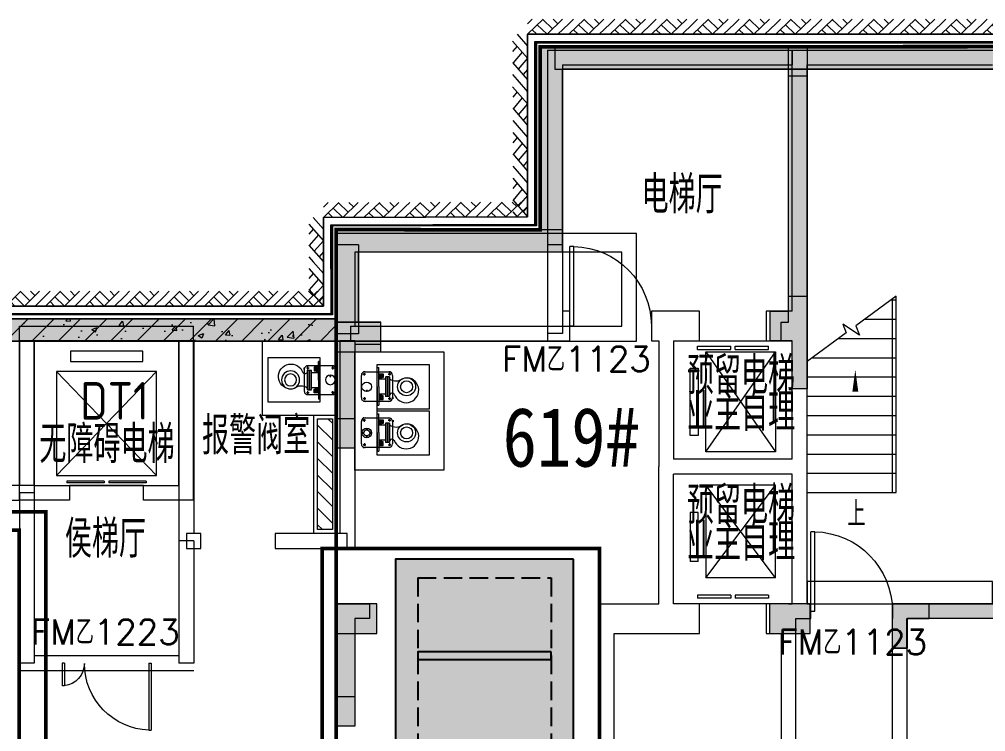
# Model space of a CAD drawing. Extents: x -264757 to 1033689, y 4049843 to 4347093.
# Drawn here: x -52861 to -39831, y 4310086 to 4319699 of the extents above; entities that cross this region are included whole.
import ezdxf

# ---------------------------------------------------------------- set-up
doc = ezdxf.new("R2010")
doc.units = 0
doc.header["$LTSCALE"] = 1000
doc.header["$MEASUREMENT"] = 0
doc.linetypes.add('AX-01DK-PB01$1$A-001-车位参照B1$0$A-001-车位参照B1$0$A-001-车位参照B1$0$A-H4-001-基本图形$0$A-001-车位B1$0$DASH', pattern=[0.35, 0.25, -0.1])
doc.linetypes.add('DASH', pattern=[0.35, 0.25, -0.1])
doc.layers.add('AX-01DK-PB01$0$AX-001DK-01-PB01-02$0$A-3-WinF(Text)', color=8, linetype='Continuous', plot=False)
doc.layers.add('子母车位', color=7, linetype='Continuous')
doc.layers.add('无关图层', color=8, linetype='Continuous', lineweight=0)
doc.layers.add('车位归属楼栋范围线', color=7, linetype='Continuous', true_color=0x19e6c7)
doc.styles.add('AX-01DK-PB01$0$AX-001DK-01-PB01-02$0$_TCH_WINDOW', font='SIMPLEX', dxfattribs={"bigfont": 'GBCBIG'})
doc.styles.add('AX-01DK-PB01$0$AX-001DK-01-PP01$0$AX-001DK-01-PP01$0$_TCH_DIM', font='SIMPLEX', dxfattribs={"bigfont": 'GBCBIG'})
doc.styles.add('AX-01DK-PB01$0$Standard', font='gbenor.shx', dxfattribs={"bigfont": 'gbcbig.shx'})
doc.styles.add('AX-01DK-PB01$1$AX-001DK-01-PB01-02$0$Standard', font='gbenor.shx', dxfattribs={"bigfont": 'gbcbig.shx'})
doc.styles.add('AX-01DK-PB01$1$AX-001DK-01-PB01-02$0$黑体', font='simhei.ttf')

# ---------------------------------------------------------------- blocks, each defined once
blk = doc.blocks.new('AX-01DK-PB01$0$$DorLib2D$00000225')
at = {"layer": '无关图层'}
for p, q in [((0.475, -0.001), (0.475, 0.752)), ((0.475, 0.752), (0.5, 0.752)), ((0.5, -0.001), (0.5, 0.752)), ((-0.5, 0), (-0.5, 0.252)), ((-0.475, 0.252), (-0.5, 0.252)), ((-0.475, 0), (-0.475, 0.252)), ((-0.475, 0), (-0.5, 0)), ((0.475, -0.001), (0.5, -0.001))]:
    blk.add_line(p, q, dxfattribs=at)
for centre, radius, start, end in [((0.505, -0.002), 0.755, 92.2493, 179.7238), ((-0.501, 0.003), 0.251, 359.7899, 84.0974)]:
    blk.add_arc(centre, radius, start, end, dxfattribs=at)
blk = doc.blocks.new('AX-01DK-PB01-DT$0$$DORLIB2D$00000127')
at = {"layer": '无关图层'}
for points in [[(-0.533, 0.795), (-0.533, 0.69)], [(-0.033, 0.795), (-0.533, 0.795)], [(-0.033, 0.795), (-0.033, 0.69)], [(0.533, 0.795), (0.033, 0.795)], [(0.033, 0.795), (0.033, 0.69)], [(0.533, 0.795), (0.533, 0.69)], [(-0.033, 0.69), (-0.533, 0.69)], [(0.533, 0.69), (0.033, 0.69)], [(0.5, 0.5), (-0.5, 0.5)]]:
    blk.add_lwpolyline(points, dxfattribs=at)
blk = doc.blocks.new('AX-01DK-PB01-DT$0$sdfsdfgdgdgh')
at = {"layer": '无关图层'}
for p, q in [((413949, 4407651), (413274, 4407651)), ((413274, 4407651), (413274, 4405301)), ((413949, 4407451), (413949, 4407651)), ((415624, 4407651), (414949, 4407651)), ((414949, 4407651), (414949, 4407451)), ((415624, 4407651), (415624, 4405301)), ((413474, 4407451), (413949, 4407451)), ((413474, 4407451), (413474, 4405501)), ((414949, 4407451), (415424, 4407451)), ((415424, 4407451), (415424, 4405501)), ((413774, 4405914), (413774, 4407314)), ((413774, 4407314), (415124, 4407314)), ((413774, 4405914), (415124, 4407314)), ((413774, 4407314), (415124, 4405914)), ((415124, 4407314), (415124, 4405914)), ((415124, 4405914), (413774, 4405914)), ((413962, 4405639), (413962, 4405776)), ((413962, 4405776), (414937, 4405776)), ((414937, 4405776), (414937, 4405639)), ((414937, 4405639), (413962, 4405639)), ((413474, 4405501), (415424, 4405501)), ((413274, 4405301), (415624, 4405301))]:
    blk.add_line(p, q, dxfattribs=at)
blk.add_lwpolyline([(413474, 4405501), (413474, 4407451), (415424, 4407451), (415424, 4405501)], close=True, dxfattribs=at)
at = {"layer": '无关图层', "xscale": 1000, "yscale": -200, "zscale": 200}
blk.add_blockref('AX-01DK-PB01-DT$0$$DORLIB2D$00000127', (414449, 4407551), dxfattribs=at)
blk = doc.blocks.new('AX-01DK-PB01$1$$LinePat$素土夯实')
at = {"layer": '无关图层'}
for p, q in [((0, -210), (210, 0)), ((120, -300), (420, 0)), ((420, 0), (608, -188)), ((495, -300), (795, 0)), ((615, 0), (705, -90)), ((315, -105), (502, -293)), ((210, -210), (300, -300)), ((705, -300), (795, -210))]:
    blk.add_line(p, q, dxfattribs=at)
blk = doc.blocks.new('PX-03CK-JSK$0$PX-B1-PB02-JSK$0$PX-CK-JSK$0$hjgh')
at = {"layer": '无关图层'}
for p, q in [((96327655, 40159170), (96327655, 40160392)), ((96327655, 40160392), (96328355, 40160392)), ((96328355, 40160392), (96328355, 40159792)), ((96327442, 40159946), (96327442, 40160246)), ((96327464, 40160264), (96327496, 40160264)), ((96327482, 40160283), (96327482, 40160243)), ((96327492, 40160296), (96327812, 40160296)), ((96327496, 40160264), (96327500, 40160264)), ((96327656, 40160098), (96327656, 40160352)), ((96327656, 40160352), (96327677, 40160352)), ((96327677, 40160098), (96327677, 40160352)), ((96327677, 40160267), (96327734, 40160267)), ((96327683, 40160256), (96327683, 40160214)), ((96327723, 40160256), (96327683, 40160256)), ((96327687, 40160232), (96327687, 40160246)), ((96327692, 40160251), (96327714, 40160251)), ((96327719, 40160246), (96327719, 40160232)), ((96327723, 40160217), (96327723, 40160256)), ((96327734, 40160267), (96327734, 40160217)), ((96327803, 40160265), (96327835, 40160265)), ((96327821, 40160284), (96327821, 40160244)), ((96327821, 40160253), (96327821, 40160277)), ((96327835, 40160265), (96327839, 40160265)), ((96327862, 40160246), (96327862, 40159946)), ((96327683, 40160214), (96327677, 40160214)), ((96327679, 40160200), (96327768, 40160200)), ((96327683, 40160232), (96327723, 40160232)), ((96327697, 40160232), (96327697, 40160200)), ((96327697, 40160203), (96327697, 40160231)), ((96327709, 40160232), (96327709, 40160200)), ((96327734, 40160217), (96327723, 40160217)), ((96327821, 40160225), (96327769, 40160225)), ((96327769, 40160224), (96327769, 40159963)), ((96327791, 40160225), (96327791, 40159963)), ((96327799, 40160225), (96327799, 40159963)), ((96327821, 40160225), (96327821, 40159963)), ((96327515, 40160051), (96327515, 40160027)), ((96327656, 40160098), (96327656, 40159844)), ((96327677, 40160098), (96327677, 40159844)), ((96327768, 40159994), (96327679, 40159994)), ((96327695, 40159993), (96327695, 40159955)), ((96327708, 40159992), (96327708, 40159954)), ((96327465, 40159933), (96327497, 40159933)), ((96327483, 40159952), (96327483, 40159912)), ((96327812, 40159896), (96327492, 40159896)), ((96327497, 40159933), (96327501, 40159933)), ((96327682, 40159921), (96327675, 40159921)), ((96327683, 40159974), (96327677, 40159974)), ((96327677, 40159921), (96327734, 40159921)), ((96327683, 40159933), (96327683, 40159974)), ((96327723, 40159933), (96327683, 40159933)), ((96327685, 40159954), (96327723, 40159954)), ((96327688, 40159941), (96327688, 40159954)), ((96327713, 40159936), (96327693, 40159936)), ((96327718, 40159954), (96327718, 40159941)), ((96327723, 40159971), (96327723, 40159933)), ((96327734, 40159971), (96327723, 40159971)), ((96327734, 40159921), (96327734, 40159971)), ((96327821, 40159963), (96327769, 40159963)), ((96327802, 40159933), (96327834, 40159933)), ((96327821, 40159952), (96327821, 40159912)), ((96327834, 40159933), (96327838, 40159933)), ((96327871, 40159929), (96327871, 40159953)), ((96328355, 40159792), (96327655, 40159792)), ((96327655, 40159770), (96328355, 40159770)), ((96327656, 40159844), (96327677, 40159844)), ((96327656, 40159476), (96327656, 40159729)), ((96327656, 40159729), (96327677, 40159729)), ((96327677, 40159476), (96327677, 40159729)), ((96328355, 40159770), (96328355, 40159170)), ((96327442, 40159324), (96327442, 40159624)), ((96327464, 40159642), (96327496, 40159642)), ((96327482, 40159661), (96327482, 40159621)), ((96327492, 40159674), (96327812, 40159674)), ((96327496, 40159642), (96327500, 40159642)), ((96327677, 40159645), (96327734, 40159645)), ((96327683, 40159592), (96327677, 40159592)), ((96327683, 40159633), (96327683, 40159592)), ((96327723, 40159633), (96327683, 40159633)), ((96327683, 40159610), (96327723, 40159610)), ((96327687, 40159610), (96327687, 40159624)), ((96327692, 40159629), (96327714, 40159629)), ((96327697, 40159610), (96327697, 40159577)), ((96327697, 40159580), (96327697, 40159608)), ((96327709, 40159610), (96327709, 40159577)), ((96327719, 40159624), (96327719, 40159610)), ((96327723, 40159595), (96327723, 40159633)), ((96327734, 40159595), (96327723, 40159595)), ((96327734, 40159645), (96327734, 40159595)), ((96327769, 40159602), (96327769, 40159341)), ((96327821, 40159602), (96327769, 40159602)), ((96327791, 40159602), (96327791, 40159341)), ((96327799, 40159602), (96327799, 40159341)), ((96327803, 40159643), (96327835, 40159643)), ((96327821, 40159662), (96327821, 40159622)), ((96327821, 40159631), (96327821, 40159654)), ((96327821, 40159602), (96327821, 40159341)), ((96327835, 40159643), (96327839, 40159643)), ((96327862, 40159624), (96327862, 40159324)), ((96327870, 40159643), (96327870, 40159619)), ((96327474, 40159470), (96327450, 40159470)), ((96327462, 40159458), (96327462, 40159481)), ((96327503, 40159523), (96327527, 40159523)), ((96327515, 40159511), (96327515, 40159534)), ((96327556, 40159470), (96327580, 40159470)), ((96327568, 40159481), (96327568, 40159458)), ((96327656, 40159476), (96327656, 40159222)), ((96327677, 40159476), (96327677, 40159222)), ((96327679, 40159577), (96327768, 40159577)), ((96327483, 40159330), (96327483, 40159290)), ((96327527, 40159417), (96327503, 40159417)), ((96327515, 40159428), (96327515, 40159405)), ((96327683, 40159352), (96327677, 40159352)), ((96327768, 40159371), (96327679, 40159371)), ((96327683, 40159311), (96327683, 40159352)), ((96327685, 40159332), (96327723, 40159332)), ((96327688, 40159318), (96327688, 40159332)), ((96327695, 40159371), (96327695, 40159333)), ((96327708, 40159370), (96327708, 40159332)), ((96327718, 40159332), (96327718, 40159318)), ((96327723, 40159349), (96327723, 40159311)), ((96327734, 40159349), (96327723, 40159349)), ((96327734, 40159299), (96327734, 40159349)), ((96327821, 40159341), (96327769, 40159341)), ((96327821, 40159330), (96327821, 40159290)), ((96327465, 40159311), (96327497, 40159311)), ((96327812, 40159274), (96327492, 40159274)), ((96327497, 40159311), (96327501, 40159311)), ((96327656, 40159222), (96327677, 40159222)), ((96327682, 40159299), (96327675, 40159299)), ((96327677, 40159299), (96327734, 40159299)), ((96327723, 40159311), (96327683, 40159311)), ((96327713, 40159313), (96327693, 40159313)), ((96327802, 40159311), (96327834, 40159311)), ((96327834, 40159311), (96327838, 40159311)), ((96328355, 40159170), (96327655, 40159170))]:
    blk.add_line(p, q, dxfattribs=at)
for centre, radius in [((96327482, 40160265), 8.75), ((96327821, 40160265), 8.75), ((96327515, 40160092), 65), ((96328052, 40160093), 122), ((96328052, 40160093), 80.5), ((96327515, 40160039), 7.88), ((96327483, 40159933), 8.75), ((96327821, 40159933), 8.75), ((96327482, 40159643), 8.75), ((96327821, 40159643), 8.75), ((96328052, 40159471), 122), ((96327515, 40159470), 65), ((96327462, 40159470), 7.88), ((96327515, 40159470), 40), ((96327515, 40159523), 7.88), ((96327568, 40159470), 7.88), ((96328052, 40159471), 80.5), ((96327515, 40159417), 7.88), ((96327483, 40159311), 8.75), ((96327821, 40159311), 8.75)]:
    blk.add_circle(centre, radius, dxfattribs=at)
for centre, radius, start, end in [((96327492, 40160246), 50, 89.9998, 179.9998), ((96327692, 40160246), 5.18, 89.9998, 179.9998), ((96327714, 40160246), 5.18, 359.9998, 89.9998), ((96327812, 40160246), 50, 359.9998, 89.9998), ((96327908, 40160313), 142, 233.3732, 310.3456), ((96328046, 40160047), 169, 198.4725, 84.7162), ((96327855, 40159973), 34.6, 32.3813, 152.0235), ((96327492, 40159946), 50, 179.9998, 269.9998), ((96327693, 40159941), 5.18, 179.9998, 269.9998), ((96327713, 40159941), 5.18, 269.9998, 359.9998), ((96327812, 40159946), 50, 269.9998, 359.9998), ((96327492, 40159624), 50, 89.9998, 179.9998), ((96327692, 40159624), 5.18, 89.9998, 179.9998), ((96327714, 40159624), 5.18, 359.9998, 89.9998), ((96327812, 40159624), 50, 359.9998, 89.9998), ((96328046, 40159424), 169, 198.4725, 84.7162), ((96327908, 40159691), 142, 233.3732, 310.3456), ((96327855, 40159351), 34.6, 32.3813, 152.0235), ((96327492, 40159324), 50, 179.9998, 269.9998), ((96327693, 40159318), 5.18, 179.9998, 269.9998), ((96327713, 40159318), 5.18, 269.9998, 359.9998), ((96327812, 40159324), 50, 269.9998, 359.9998)]:
    blk.add_arc(centre, radius, start, end, dxfattribs=at)
for p in [(96327469, 40159673), (96327469, 40159275)]:
    blk.add_point(p, dxfattribs=at)
blk = doc.blocks.new('PX-03CK-JSK$0$PX-CKB-P01-JSK$0$$0$水泵')
at = {"layer": '无关图层'}
for p, q in [((-24798, 231565, 0), (-25098, 231565, 0)), ((-25148, 231515, 0), (-25148, 231195, 0)), ((-25135, 231525, 0), (-25095, 231525, 0)), ((-25116, 231543, 0), (-25116, 231511, 0)), ((-25116, 231511, 0), (-25116, 231507, 0)), ((-24903, 231492, 0), (-24880, 231492, 0)), ((-24804, 231524, 0), (-24764, 231524, 0)), ((-24785, 231542, 0), (-24785, 231510, 0)), ((-24785, 231510, 0), (-24785, 231506, 0)), ((-24748, 231195, 0), (-24748, 231515, 0)), ((-24644, 231352, 0), (-25244, 231352, 0)), ((-25244, 231352, 0), (-25244, 230652, 0)), ((-24950, 231351, 0), (-25204, 231351, 0)), ((-25204, 231351, 0), (-25204, 231330, 0)), ((-24950, 231330, 0), (-25204, 231330, 0)), ((-25120, 231330, 0), (-25120, 231273, 0)), ((-25108, 231323, 0), (-25067, 231323, 0)), ((-25108, 231284, 0), (-25108, 231323, 0)), ((-25103, 231315, 0), (-25103, 231292, 0)), ((-25085, 231320, 0), (-25098, 231320, 0)), ((-25098, 231287, 0), (-25084, 231287, 0)), ((-25084, 231323, 0), (-25084, 231284, 0)), ((-25084, 231310, 0), (-25052, 231310, 0)), ((-25084, 231297, 0), (-25052, 231297, 0)), ((-25055, 231310, 0), (-25083, 231310, 0)), ((-25067, 231323, 0), (-25067, 231330, 0)), ((-25052, 231328, 0), (-25052, 231239, 0)), ((-24950, 231351, 0), (-24696, 231351, 0)), ((-24950, 231330, 0), (-24696, 231330, 0)), ((-24846, 231239, 0), (-24846, 231328, 0)), ((-24846, 231312, 0), (-24807, 231312, 0)), ((-24844, 231299, 0), (-24806, 231299, 0)), ((-24827, 231323, 0), (-24827, 231330, 0)), ((-24785, 231323, 0), (-24827, 231323, 0)), ((-24807, 231322, 0), (-24807, 231284, 0)), ((-24793, 231319, 0), (-24807, 231319, 0)), ((-24807, 231289, 0), (-24793, 231289, 0)), ((-24788, 231294, 0), (-24788, 231314, 0)), ((-24785, 231284, 0), (-24785, 231323, 0)), ((-24773, 231324, 0), (-24773, 231332, 0)), ((-24773, 231330, 0), (-24773, 231273, 0)), ((-24696, 231351, 0), (-24696, 231330, 0)), ((-24644, 230652, 0), (-24644, 231352, 0)), ((-25136, 231186, 0), (-25096, 231186, 0)), ((-25106, 231185, 0), (-25129, 231185, 0)), ((-25120, 231273, 0), (-25070, 231273, 0)), ((-25117, 231204, 0), (-25117, 231172, 0)), ((-25117, 231172, 0), (-25117, 231168, 0)), ((-25070, 231284, 0), (-25108, 231284, 0)), ((-25077, 231185, 0), (-25077, 231238, 0)), ((-25077, 231215, 0), (-24815, 231215, 0)), ((-25077, 231208, 0), (-24815, 231208, 0)), ((-25077, 231185, 0), (-24815, 231185, 0)), ((-25076, 231238, 0), (-24815, 231238, 0)), ((-25070, 231273, 0), (-25070, 231284, 0)), ((-24824, 231284, 0), (-24785, 231284, 0)), ((-24824, 231273, 0), (-24824, 231284, 0)), ((-24773, 231273, 0), (-24824, 231273, 0)), ((-24815, 231185, 0), (-24815, 231238, 0)), ((-24804, 231186, 0), (-24764, 231186, 0)), ((-24785, 231205, 0), (-24785, 231173, 0)), ((-24785, 231173, 0), (-24785, 231169, 0)), ((-25098, 231145, 0), (-24798, 231145, 0)), ((-24781, 231136, 0), (-24805, 231136, 0)), ((-25244, 230652, 0), (-24644, 230652, 0))]:
    blk.add_line(p, q, dxfattribs=at)
for centre, radius in [((-24944, 231492, 0), 65), ((-25117, 231525, 0), 8.75), ((-24891, 231492, 0), 7.88), ((-24785, 231524, 0), 8.75), ((-25117, 231186, 0), 8.75), ((-24785, 231186, 0), 8.75), ((-24945, 230955, 0), 122), ((-24945, 230955, 0), 80.5)]:
    blk.add_circle(centre, radius, dxfattribs=at)
for centre, radius, start, end in [((-25098, 231515, 0), 50, 90.0002, 180.0002), ((-24798, 231515, 0), 50, 0.0002, 90.0002), ((-25098, 231315, 0), 5.18, 90.0002, 180.0002), ((-25098, 231292, 0), 5.18, 180.0002, 270.0002), ((-24793, 231314, 0), 5.18, 0.0002, 90.0002), ((-24793, 231294, 0), 5.18, 270.0002, 0.0002), ((-25098, 231195, 0), 50, 180.0002, 270.0002), ((-25165, 231098, 0), 142, 319.6544, 36.6268), ((-24826, 231152, 0), 34.6, 117.9765, 237.6187), ((-24798, 231195, 0), 50, 270.0002, 0.0002), ((-24899, 230961, 0), 169, 185.2838, 71.5275)]:
    blk.add_arc(centre, radius, start, end, dxfattribs=at)
blk = doc.blocks.new('AX-01DK-PB01$0$AX-001DK-01-PP01$0$AX-001DK-01-PP01$0$$DORLIB2D$00000127')
at = {"layer": '无关图层'}
for points in [[(-0.533, 0.795), (-0.533, 0.69)], [(-0.033, 0.795), (-0.533, 0.795)], [(-0.033, 0.795), (-0.033, 0.69)], [(0.533, 0.795), (0.033, 0.795)], [(0.033, 0.795), (0.033, 0.69)], [(0.533, 0.795), (0.533, 0.69)], [(-0.033, 0.69), (-0.533, 0.69)], [(0.533, 0.69), (0.033, 0.69)], [(0.5, 0.5), (-0.5, 0.5)]]:
    blk.add_lwpolyline(points, dxfattribs=at)
blk = doc.blocks.new('AX-01DK-PB01$0$$DorLib2D$00000001')
at = {"layer": '无关图层'}
for p, q in [((0.45, 0.975), (0.5, 0.975)), ((0.45, 0), (0.45, 0.975)), ((0.5, 0), (0.5, 0.975)), ((0.5, 0), (0.45, 0))]:
    blk.add_line(p, q, dxfattribs=at)
at = {"layer": '无关图层', "lineweight": 13}
blk.add_arc((0.475, 0), 0.975, 91.4693, 180, dxfattribs=at)
blk = doc.blocks.new('A$C741380cb')
at = {"layer": '子母车位', "true_color": 0x0617f9}
h = blk.add_hatch(color=5, dxfattribs=at)
h.dxf.hatch_style = 1
h.paths.add_polyline_path([(2400, 0), (2400, -10400), (0, -10400), (0, 0)])

msp = doc.modelspace()

# ---------------------------------------------------------------- hatches: boundary and pattern name
at = {"layer": '无关图层'}
h = msp.add_hatch(dxfattribs=at)
h.set_pattern_fill('钢筋混凝土', color=256, scale=100)
h.set_pattern_definition([(45, (462911.33, 3918381.05), (-176.7767, 176.7767), []), (50, (462911.33, 3918381.05), (717.2602, -62.75213), [75, -825]), (355, (462911.3, 3918381.05), (-138.7513, 752.1921), [60, -660]), (100.4514, (462971.1, 3918375.8), (578.5094, 689.43954), [63.7402, -701.1421]), (46.1842, (462911.3, 3918581.05), (1067.241, -165.519), [112.5, -1237.5]), (96.6356, (463000.3, 3918567.3), (934.6627, 974.1179), [95.6103, -1051.713]), (351.1842, (462911.3, 3918581), (934.662, 974.1186), [90, -990]), (21, (463011.33, 3918531.05), (596.90705, -402.6189), [75, -825]), (326, (463011.3, 3918531.05), (243.3153, 725.15005), [60, -660]), (71.4514, (463061.1, 3918497.5), (840.2226, 322.5305), [63.7402, -701.1421]), (37.5, (462911.33, 3918381.05), (12.15986, 332.89385), [0, -652, 0, -670, 0, -662.5]), (7.5, (462911.33, 3918381.05), (263.06954, 394.41171), [0, -382, 0, -637, 0, -252.5]), (327.5, (462688.33, 3918381.05), (533.82244, -22.55487), [0, -250, 0, -780, 0, -1035]), (317.5, (462588.33, 3918381.05), (583.18617, 100.10498), [0, -325, 0, -518, 0, -735])])
h.paths.add_polyline_path([(26911, 4316863), (24162.1, 4316863), (24162.1, 4319332.6), (14461, 4319332.6), (14461, 4316863), (9161.7, 4316863), (9161.7, 4319332.6), (-539.4, 4319332.6), (-539.4, 4316863), (-6137.2, 4316863), (-6137.2, 4319332.6), (-15838.3, 4319332.6), (-15838.3, 4316863), (-21139, 4316863), (-21139, 4319332.6), (-30840.1, 4319332.6), (-30840.1, 4316863), (-36137.9, 4316863), (-36137.9, 4319332.6), (-45839, 4319332.6), (-45839, 4316863), (-48589, 4316863), (-48589, 4315612.6), (-48288.5, 4315612.6), (-48288.5, 4316563), (-45539, 4316563), (-45539, 4319032.6), (-36437.9, 4319032.6), (-36437.9, 4316563), (-33589, 4316563), (-33589, 4315612.8), (-33388.3, 4315612.8), (-33388.3, 4316563), (-30540.1, 4316563), (-30540.1, 4319032.6), (-21439, 4319032.6), (-21439, 4316563), (-18588.7, 4316563), (-18588.7, 4315612.6), (-18388.8, 4315612.6), (-18388.8, 4316563), (-15538.3, 4316563), (-15538.3, 4319032.6), (-6437.2, 4319032.6), (-6437.2, 4316563), (-3289.4, 4316563.2), (-3289.4, 4315613), (-3089.6, 4315613), (-3089.6, 4316563.2), (-239.4, 4316563), (-239.4, 4319032.6), (8861.7, 4319032.6), (8861.9, 4316563), (11710.1, 4316562.8), (11710.1, 4315612.8), (11909.9, 4315612.6), (11909.9, 4316562.8), (14761.2, 4316563), (14761, 4319032.6), (23862.1, 4319032.6), (23862.1, 4316563), (26611.1, 4316563), (26611.1, 4315617.7), (26911.1, 4315617.7)])
for points in [[(-45538.8, 4319026.9), (-45838.8, 4319326.8), (-45838.8, 4316856.5), (-45538.8, 4316556.5)], [(-45638.8, 4319026.9), (-36338.8, 4319029.1), (-36338.9, 4319329.1), (-45638.9, 4319326.9)], [(-42238.8, 4319332.6), (-42239.2, 4318932.6), (-42489.1, 4318932.6), (-42488.7, 4319332.6)], [(-45538.8, 4316856.5), (-48588.9, 4316856.5), (-48288.9, 4316556.5), (-45538.8, 4316556.5)], [(-48588.9, 4316656.5), (-48589, 4315457.1), (-48289, 4315457.1), (-48288.9, 4316656.5)], [(-42738.3, 4315762.9), (-42489.2, 4315761.6), (-42489.2, 4315962.9), (-42238.3, 4315962.9), (-42238.3, 4314712.6), (-42439, 4314712.6), (-42439, 4315362.4), (-42738.3, 4315362.9)], [(-56039.7, 4315658.4), (-56039.7, 4315358.4), (-48289.1, 4315359.3), (-48589, 4315659.2)], [(-47988.8, 4315612.6), (-48589, 4315612.6), (-48589, 4315212.6), (-47988.8, 4315212.6)], [(-48338.7, 4314312.6), (-48339, 4313912.6), (-48588.9, 4313912.6), (-48588.5, 4314312.6)], [(-48038.8, 4311812.6), (-48589, 4311812.6), (-48589, 4311412.6), (-48038.8, 4311412.6)], [(-42747.9, 4311813), (-42747.9, 4311413), (-42197.9, 4311413), (-42197.9, 4311813)], [(-40893.1, 4311212.6), (-40893.1, 4311612.6), (-40593.1, 4311612.6), (-40593.1, 4311812.6), (-41093.1, 4311812.6), (-41093.1, 4311212.6)], [(-48338.5, 4310562.6), (-48338.8, 4310162.6), (-48588.7, 4310162.6), (-48588.3, 4310562.6)]]:
    msp.add_hatch(color=256, dxfattribs=at).paths.add_polyline_path(points)
h = msp.add_hatch(color=256, dxfattribs=at)
h.dxf.hatch_style = 1
h.paths.add_polyline_path([(-42588.3, 4315362.4), (-42588.3, 4315612.4), (-42489.2, 4315612.4), (-42489.2, 4319332.6), (-42239.2, 4319332.6), (-42238.3, 4315612.4), (-42238.3, 4314712.4), (-42438.3, 4314712.4), (-42438.3, 4315362.4)])
h = msp.add_hatch(dxfattribs=at)
h.set_pattern_fill('钢筋混凝土', color=256, scale=100)
h.set_pattern_definition([(45, (3e-05, 250), (-176.776695, 176.776695), []), (50, (3e-05, 250), (717.26018, -62.752135), [75, -825]), (355, (3e-05, 250), (-138.75133, 752.19213), [60, -660]), (100.4514, (59.8, 244.8), (578.50938, 689.43954), [63.74019, -701.14211]), (46.1842, (3e-05, 450), (1067.24105, -165.51901), [112.5, -1237.5]), (96.6356, (88.9, 436.2), (934.6627, 974.11787), [95.6103, -1051.713]), (351.1842, (3e-05, 450), (934.66195, 974.1186), [90, -990]), (21, (100, 400), (596.90705, -402.61889), [75, -825]), (326, (100, 400), (243.31533, 725.15005), [60, -660]), (71.4514, (149.74, 366.45), (840.22263, 322.5305), [63.74019, -701.14211]), (37.5, (3e-05, 250), (12.159855, 332.893854), [0, -652, 0, -670, 0, -662.5]), (7.5, (3e-05, 250), (263.069537, 394.411712), [0, -382, 0, -637, 0, -252.5]), (327.5, (-223, 250), (533.822436, -22.554872), [0, -250, 0, -780, 0, -1035]), (317.5, (-323, 250), (583.18617, 100.10498), [0, -325, 0, -518, 0, -735])])
h.paths.add_polyline_path([(-55889, 4315658), (-55889, 4315358), (-48588.1, 4315358), (-48588.1, 4315658)])
h = msp.add_hatch(color=256, dxfattribs=at)
h.dxf.hatch_style = 1
h.paths.add_polyline_path([(-47989, 4315612.6), (-47989, 4315312.6), (-48339, 4315312.6), (-48339, 4313912.6), (-48589, 4313912.6), (-48589, 4315612.6)])
h = msp.add_hatch(dxfattribs=at)
h.set_pattern_fill('ANSI31', color=256, scale=100, angle=270)
h.set_pattern_definition([(315, (-4120596.92, 4265839.51), (112.2532015, 112.2532015), [])])
h.paths.add_polyline_path([(-48639, 4314308), (-48639, 4312812.6), (-48838.9, 4312812.6), (-48838.9, 4314308)])
h = msp.add_hatch(color=256, dxfattribs=at)
h.dxf.hatch_style = 1
h.paths.add_polyline_path([(-48139, 4311812.6), (-48139, 4311612.6), (-48338.8, 4311612.6), (-48338.8, 4310162.6), (-48589, 4310162.6), (-48589, 4311812.6)])
h = msp.add_hatch(color=256, dxfattribs=at)
h.dxf.hatch_style = 1
h.paths.add_polyline_path([(-41087.9, 4311812.9), (-39389, 4311812.6), (-39389, 4311612.6), (-40889, 4311612.6), (-40889, 4311212.6), (-41089, 4311212.6), (-41089, 4311612.6)])

# ---------------------------------------------------------------- linework, layer by layer
at = {"layer": '子母车位', "color": 8, "linetype": 'AX-01DK-PB01$1$A-001-车位参照B1$0$A-001-车位参照B1$0$A-001-车位参照B1$0$A-H4-001-基本图形$0$A-001-车位B1$0$DASH'}
for p, q in [((-47488.9, 4312162.6), (-45688.9, 4312162.6)), ((-47488.9, 4312162.6), (-47488.9, 4307612.6, 0)), ((-45688.9, 4312162.6), (-45688.9, 4307612.6, 0))]:
    msp.add_line(p, q, dxfattribs=at)
at = {"layer": '子母车位', "color": 83}
msp.add_lwpolyline([(-45388.9, 4312412.6), (-47788.9, 4312412.6), (-47788.8, 4307312.6), (-45388.8, 4307312.6)], close=True, dxfattribs=at)
at = {"layer": '子母车位'}
msp.add_lwpolyline([(-45688.9, 4311162.6), (-47488.9, 4311162.6), (-47488.9, 4311062.6), (-45688.9, 4311062.6)], close=True, dxfattribs=at)
at = {"layer": '无关图层'}
for p, q in [((-35968.3, 4319499.1), (-46009.2, 4319499.1)), ((-46009.2, 4319499.1), (-46008.8, 4317032.6)), ((-46008.8, 4317032.6), (-46009.2, 4319499.1)), ((-46009.2, 4319499.1), (-35968.3, 4319499.1)), ((-45908.8, 4316932.9), (-45909.2, 4319399.1)), ((-45909.2, 4319399.1), (-36068.3, 4319399.1)), ((-45898.8, 4316922.9), (-45899.2, 4319389.1)), ((-45899.2, 4319389.1), (-36078.3, 4319389.1)), ((-36088.3, 4319379.1), (-45889.2, 4319379.1)), ((-45889.2, 4319379.1), (-45888.8, 4316912.9)), ((-45838.8, 4319326.8), (-45838.8, 4316856.5)), ((-45738.8, 4319282.6), (-45738.8, 4315362.6)), ((-45738.8, 4319282.6), (-42438.8, 4319282.6)), ((-45638.9, 4319326.9), (-36338.9, 4319329.1)), ((-45638.9, 4319326.9), (-45638.8, 4319026.9)), ((-42438.8, 4319282.6), (-39538.8, 4319282.6)), ((-42438.8, 4315762.6), (-42438.8, 4319282.6)), ((-42438.8, 4319282.6), (-42438.8, 4319082.6)), ((-45638.8, 4319026.9), (-36338.8, 4319029.1)), ((-45538.8, 4319082.6), (-45538.8, 4315762.6)), ((-45538.8, 4319082.6), (-42438.8, 4319082.6)), ((-45538.8, 4319026.9), (-45538.8, 4316556.5)), ((-42238.8, 4319082.6), (-39738.8, 4319082.6)), ((-42238.8, 4315462.6), (-42238.8, 4319082.6)), ((-46008.8, 4317032.6), (-48759.4, 4317026.1)), ((-48759.4, 4317026.1), (-46008.8, 4317032.6)), ((-48759.4, 4317026.1), (-48758.6, 4315829.6)), ((-48758.6, 4315829.6), (-48759.4, 4317026.1)), ((-48659.3, 4316926.3), (-45908.8, 4316932.9)), ((-48658.5, 4315729.6), (-48659.3, 4316926.3)), ((-48649.3, 4316916.4), (-45898.8, 4316922.9)), ((-48648.5, 4315719.6), (-48649.3, 4316916.4)), ((-45888.8, 4316912.9), (-48639.3, 4316906.4)), ((-48639.3, 4316906.4), (-48638.5, 4315709.6)), ((-45538.8, 4316856.5), (-48588.9, 4316856.5)), ((-45538.8, 4316556.5), (-45538.8, 4316856.5)), ((-48588.9, 4316656.5), (-48589, 4315457.1)), ((-48288.9, 4316656.5), (-48588.9, 4316656.5)), ((-48288.9, 4316656.5), (-48289, 4315457.1)), ((-45738.8, 4316656.5), (-45738.8, 4315459.6)), ((-45538.8, 4316656.5), (-45738.8, 4316656.5)), ((-45538.8, 4316656.5), (-45538.8, 4315459.6)), ((-45538.8, 4316556.5), (-48288.9, 4316556.5)), ((-41038.8, 4315964.6), (-41582.6, 4315564)), ((-41109.4, 4315912.6), (-41038.8, 4315912.6)), ((-41088.8, 4313312.6), (-41088.8, 4315927.8)), ((-41038.8, 4313312.6), (-41038.8, 4315964.6)), ((-48758.6, 4315829.6), (-55719.4, 4315829.6)), ((-55719.4, 4315829.6), (-48758.6, 4315829.6)), ((-45439, 4315762.6), (-45538.8, 4315762.6)), ((-45439, 4315362.6), (-45439, 4315762.6)), ((-44138.8, 4315762.6), (-44339, 4315762.6)), ((-44339, 4315762.6), (-44339, 4315362.6)), ((-43688.8, 4315762.6), (-44138.8, 4315762.6)), ((-43688.8, 4315362.6), (-43688.8, 4315762.6)), ((-42438.8, 4315762.6), (-42788.8, 4315762.6)), ((-42788.8, 4315762.6), (-42788.8, 4315362.6)), ((-56039.7, 4315658.4), (-48589, 4315659.2)), ((-48638.5, 4315709.6), (-55839.4, 4315709.6)), ((-55829.4, 4315719.6), (-48648.5, 4315719.6)), ((-55819.4, 4315729.6), (-48658.5, 4315729.6)), ((-41462.4, 4315652.6), (-41038.8, 4315652.6)), ((-48397.9, 4315559.3), (-45738.9, 4315559.6)), ((-48397.9, 4315559.3), (-48397.8, 4315359.3)), ((-45738.9, 4315559.6), (-45738.8, 4315359.6)), ((-41533.4, 4315438.3), (-41757.3, 4315587.3)), ((-41757.3, 4315587.3), (-41711.2, 4315469.3)), ((-41582.6, 4315564), (-41533.4, 4315438.3)), ((-56039.7, 4315358.4), (-48289.1, 4315359.3)), ((-52859.3, 4315360.9), (-52859.3, 4313408.8)), ((-52659.3, 4315360.9), (-52859.3, 4315360.9)), ((-52659.3, 4315360.9), (-52659.3, 4313308.8)), ((-50709.3, 4315360.9), (-50709.3, 4312659.6)), ((-50509.3, 4315360.9), (-50709.3, 4315360.9)), ((-50509.3, 4315360.9), (-50509.3, 4312759.6)), ((-48289, 4315457.1), (-48589, 4315457.1)), ((-48538.8, 4315360.9), (-48538.8, 4312759.6)), ((-48338.8, 4315360.9), (-48538.8, 4315360.9)), ((-48397.8, 4315359.3), (-45738.8, 4315359.6)), ((-48338.8, 4315360.9), (-48338.8, 4312559.6)), ((-45538.8, 4315459.6), (-45738.8, 4315459.6)), ((-45738.8, 4315362.6), (-45439, 4315362.6)), ((-44339, 4315362.6), (-44238.8, 4315362.6)), ((-44238.8, 4315362.6), (-44238.8, 4313662.6)), ((-44038.8, 4315362.6), (-44038.8, 4313762.6)), ((-44038.8, 4315362.6), (-43688.8, 4315362.6)), ((-42788.8, 4315362.6), (-42438.8, 4315362.6)), ((-42438.8, 4313762.6), (-42438.8, 4315362.6)), ((-41711.2, 4315469.3), (-42238.8, 4315080.6)), ((-42238.8, 4313662.6), (-42238.8, 4315462.6)), ((-41815.3, 4315392.6), (-41038.8, 4315392.6)), ((-42238.8, 4313312.6), (-42238.8, 4315080.6)), ((-42168.3, 4315132.6), (-41038.8, 4315132.6)), ((-42238.8, 4314872.6), (-41038.8, 4314872.6)), ((-42238.8, 4314612.6), (-41038.8, 4314612.6)), ((-42238.8, 4314352.6), (-41038.8, 4314352.6)), ((-42238.8, 4314092.6), (-41038.8, 4314092.6)), ((-42238.8, 4313832.6), (-41038.8, 4313832.6)), ((-44238.8, 4311812.6), (-44238.8, 4313662.6)), ((-42438.8, 4313762.6), (-44038.8, 4313762.6)), ((-42238.8, 4311812.6), (-42238.8, 4313662.6)), ((-42438.8, 4313562.6), (-44038.8, 4313562.6)), ((-44038.8, 4311812.6), (-44038.8, 4313562.6)), ((-42438.8, 4311812.6), (-42438.8, 4313562.6)), ((-42238.8, 4313572.6), (-41038.8, 4313572.6)), ((-52659.3, 4313408.8), (-54840, 4313408.7)), ((-42663.8, 4313412.6), (-43603.8, 4313412.6)), ((-43603.8, 4313412.6), (-43603.8, 4312162.6)), ((-43603.8, 4312162.6), (-42663.8, 4313412.6)), ((-42663.8, 4312162.6), (-43603.8, 4313412.6)), ((-42663.8, 4312162.6), (-42663.8, 4313412.6)), ((-52859.3, 4313308.8), (-52859.3, 4311008.8)), ((-52659.3, 4313308.8), (-52859.3, 4313308.8)), ((-52659.3, 4313308.8), (-52659.3, 4311008.8)), ((-42238.8, 4313312.6), (-41038.8, 4313312.6)), ((-54840, 4313208.7), (-52859.3, 4313208.8)), ((-43708.8, 4313042.6), (-43813.8, 4313042.6)), ((-43813.8, 4313042.6), (-43813.8, 4312382.6)), ((-43708.8, 4312382.6), (-43708.8, 4313042.6)), ((-50412.3, 4312759.6), (-50609.3, 4312759.6)), ((-50609.3, 4312759.6), (-50609.3, 4312559.6)), ((-50412.3, 4312559.6), (-50412.3, 4312759.6)), ((-48438.8, 4312759.6), (-49412.3, 4312759.6)), ((-49412.3, 4312759.6), (-49412.3, 4312559.6)), ((-48438.8, 4312559.6), (-48438.8, 4312759.6)), ((-50709.3, 4312659.6), (-50709.3, 4311008.8)), ((-50509.3, 4312659.6), (-50709.3, 4312659.6)), ((-50509.3, 4312659.6), (-50509.3, 4311008.8)), ((-50609.3, 4312559.6), (-50412.3, 4312559.6)), ((-49412.3, 4312559.6), (-48438.8, 4312559.6)), ((-43708.8, 4312382.6), (-43813.8, 4312382.6)), ((-45038.8, 4307312.6), (-45038.8, 4311812.6)), ((-45038.8, 4311812.6), (-44238.8, 4311812.6)), ((-43688.8, 4311812.6), (-44038.8, 4311812.6)), ((-43688.8, 4311412.6), (-43688.8, 4311812.6)), ((-42489, 4311812.6), (-42788.8, 4311812.6)), ((-42788.8, 4311812.6), (-42788.8, 4311412.6)), ((-42489, 4311812.6), (-42438.8, 4311812.6)), ((-42188.5, 4311812.6), (-42238.8, 4311812.6)), ((-42188.5, 4311612.6), (-42188.5, 4311812.6)), ((-40988.5, 4311812.6), (-41088.5, 4311812.6)), ((-41088.5, 4311812.6), (-41088.5, 4311612.6)), ((-39738.8, 4311812.6), (-40988.5, 4311812.6)), ((-42389, 4309312.6), (-42389, 4311612.6)), ((-42389, 4311612.6), (-42338.8, 4311612.6)), ((-42338.8, 4311612.6), (-42188.5, 4311612.6)), ((-41088.5, 4307312.6), (-41088.5, 4311612.6)), ((-39638.8, 4311612.6), (-40888.5, 4311612.6)), ((-40888.5, 4307562.6), (-40888.5, 4311612.6)), ((-44838.8, 4307562.6), (-44838.8, 4311412.6)), ((-44838.8, 4311412.6), (-44138.8, 4311412.6)), ((-44138.8, 4311412.6), (-43688.8, 4311412.6)), ((-42788.8, 4311412.6), (-42589, 4311412.6)), ((-42589, 4311412.6), (-42589, 4309312.6)), ((-50709.3, 4311108.8), (-52659.3, 4311108.8)), ((-52659.3, 4311008.8), (-52859.3, 4311008.8)), ((-50509.3, 4311008.8), (-50709.3, 4311008.8)), ((-50509.3, 4310908.8), (-52859.3, 4310908.8))]:
    msp.add_line(p, q, dxfattribs=at)
for points in [[(-21139, 4319332.6), (-30840.1, 4319332.6), (-30840.1, 4316863), (-36137.9, 4316863), (-36137.9, 4319332.6), (-45839, 4319332.6), (-45839, 4316863), (-48589, 4316863), (-48589, 4315612.6), (-48288.5, 4315612.6), (-48288.5, 4316563), (-45539, 4316563), (-45539, 4319032.6), (-36437.9, 4319032.6), (-36437.9, 4316563), (-33589, 4316563), (-33589, 4315612.8), (-33388.3, 4315612.8), (-33388.3, 4316563), (-30540.1, 4316563), (-30540.1, 4319032.6), (-21439, 4319032.6)], [(-48588.4, 4315356.4), (-44538.8, 4315358), (-44538.8, 4316808), (-48588.5, 4316808), (-48588.4, 4315356.4)], [(-43603.8, 4313862.6), (-42663.8, 4315212.6)], [(-43603.8, 4315212.6), (-42663.8, 4313862.6)], [(-42663.8, 4312162.6), (-43603.8, 4312162.6)], [(-39738.8, 4311813.6), (-39738.8, 4312113.6), (-42238.8, 4312113.6), (-42238.8, 4311813.6), (-39738.8, 4311812.6), (-39738.8, 4312113.6)]]:
    msp.add_lwpolyline(points, dxfattribs=at)
for points in [[(-42588.3, 4315362.4), (-42588.3, 4315612.4), (-42489.2, 4315612.4), (-42489.2, 4319332.6), (-42239.2, 4319332.6), (-42238.3, 4315612.4), (-42238.3, 4314712.4), (-42438.3, 4314712.4), (-42438.3, 4315362.4)], [(-42238.8, 4319332.6), (-42239.2, 4318932.6), (-42489.1, 4318932.6), (-42488.7, 4319332.6)], [(-44738.8, 4315558), (-44738.8, 4316558), (-48338.5, 4316558), (-48338.5, 4315558)], [(-42738.3, 4315762.9), (-42489.2, 4315761.6), (-42489.2, 4315962.9), (-42238.3, 4315962.9), (-42238.3, 4314712.6), (-42439, 4314712.6), (-42439, 4315362.4), (-42738.3, 4315362.9)], [(-55889, 4315658), (-55889, 4315358), (-48588.1, 4315358), (-48588.1, 4315658)], [(-47989, 4315612.6), (-47989, 4315312.6), (-48339, 4315312.6), (-48339, 4313912.6), (-48589, 4313912.6), (-48589, 4315612.6)], [(-47988.8, 4315612.6), (-48589, 4315612.6), (-48589, 4315212.6), (-47988.8, 4315212.6)], [(-48589, 4314358), (-48589, 4315358), (-49589, 4315358), (-49589, 4314358)], [(-48339, 4313613), (-48339, 4315213), (-47139, 4315213), (-47139, 4313613)], [(-43603.8, 4315212.6), (-42663.8, 4315212.6), (-42663.8, 4313862.6), (-43603.8, 4313862.6)], [(-43813.8, 4314992.6), (-43708.8, 4314992.6), (-43708.8, 4314082.6), (-43813.8, 4314082.6)], [(-48589, 4314358), (-48589, 4312762.6), (-48888.9, 4312762.6), (-48888.9, 4314358)], [(-48639, 4314308), (-48639, 4312812.6), (-48838.9, 4312812.6), (-48838.9, 4314308)], [(-48338.7, 4314312.6), (-48339, 4313912.6), (-48588.9, 4313912.6), (-48588.5, 4314312.6)], [(-48038.8, 4311812.6), (-48589, 4311812.6), (-48589, 4311412.6), (-48038.8, 4311412.6)], [(-42747.9, 4311813), (-42747.9, 4311413), (-42197.9, 4311413), (-42197.9, 4311813)], [(-40893.1, 4311212.6), (-40893.1, 4311612.6), (-40593.1, 4311612.6), (-40593.1, 4311812.6), (-41093.1, 4311812.6), (-41093.1, 4311212.6)], [(-41087.9, 4311812.9), (-39389, 4311812.6), (-39389, 4311612.6), (-40889, 4311612.6), (-40889, 4311212.6), (-41089, 4311212.6), (-41089, 4311612.6)], [(-48338.5, 4310562.6), (-48338.8, 4310162.6), (-48588.7, 4310162.6), (-48588.3, 4310562.6)]]:
    msp.add_lwpolyline(points, close=True, dxfattribs=at)
msp.add_lwpolyline([(-41588.8, 4313312.6, 0, 0, 0), (-41588.8, 4314972.6, 0, 80, 0), (-41588.8, 4314672.6, 0, 0, 0)], format="xyseb", dxfattribs=at)
at = {"layer": '无关图层', "ltscale": 0.5}
msp.add_lwpolyline([(-48139, 4311812.6), (-48139, 4311612.6), (-48338.8, 4311612.6), (-48338.8, 4310162.6), (-48589, 4310162.6), (-48589, 4311812.6)], close=True, dxfattribs=at)
at = {"layer": '车位归属楼栋范围线', "linetype": 'DASH', "ltscale": 5, "const_width": 50}
for points in [[(-98339.4, 4319328), (-88639.4, 4319328), (-88639.3, 4316857.8), (-83339.6, 4316856.5), (-83339.7, 4319328.8), (-73639.4, 4319328.8), (-73639.4, 4316859.2), (-68339, 4316859.2), (-68339.1, 4319330.2), (-58639, 4319330.2), (-58639.4, 4316857.6), (-55889.3, 4316857.4), (-55889.3, 4313051.8), (-52505.7, 4313051.8), (-52505.7, 4302163), (-49993, 4302163), (-49993, 4285775.2)], [(-21138.9, 4319329.1), (-30840.1, 4319332.6), (-30840.1, 4316863), (-36138.7, 4316863.6), (-36137.9, 4319332.6), (-45838.8, 4319326.8), (-45838.8, 4316856.5), (-48589, 4316863), (-48589, 4309268.3), (-51895.1, 4309268.3), (-51895.1, 4301825.7), (-49289.6, 4301825.7), (-49289.6, 4290078), (-37939.2, 4290078), (-37939.2, 4286158), (-34192.1, 4286158), (-34192.1, 4290261.3), (-18959.6, 4290261.3)], [(-18439, 4267038), (-25253.3, 4267038), (-25253.3, 4260878), (-51289.7, 4260878), (-51289.7, 4257064.8), (-54175.3, 4257064.8), (-54175.3, 4272678.8), (-56088.9, 4272678.8), (-56090.2, 4296158), (-56090.2, 4312805.1), (-52862.3, 4312805.1), (-52862.3, 4309828.9), (-48777.9, 4309828.9), (-48777.9, 4312559.6), (-45038.8, 4312559.6), (-45038.8, 4307562.6), (-36938.4, 4307562.6), (-36938.4, 4312684.1), (-30040.1, 4312684.1), (-30040.1, 4307786), (-22180.7, 4307786)]]:
    msp.add_lwpolyline(points, dxfattribs=at)

# ---------------------------------------------------------------- block references
at = {"layer": '子母车位', "rotation": 180.0000000000001}
msp.add_blockref('A$C741380cb', (-45388.8, 4302012.6), dxfattribs=at)
at = {"layer": '无关图层'}
for name, p, xscale, yscale, zscale, rotation in [('AX-01DK-PB01$1$$LinePat$素土夯实', (-45451.4, 4319499.1), 0.7016734523211909, 0.6666666666666666, 0.6666666666666666, 180.0000010084038), ('AX-01DK-PB01$1$$LinePat$素土夯实', (-44893.6, 4319499.1), 0.7016734523211909, 0.6666666666666666, 0.6666666666666666, 180.0000010084038), ('AX-01DK-PB01$1$$LinePat$素土夯实', (-44335.7, 4319499.1), 0.7016734523211909, 0.6666666666666666, 0.6666666666666666, 180.0000010084038), ('AX-01DK-PB01$1$$LinePat$素土夯实', (-43777.9, 4319499.1), 0.7016734523211909, 0.6666666666666666, 0.6666666666666666, 180.0000010084038), ('AX-01DK-PB01$1$$LinePat$素土夯实', (-43220.1, 4319499.1), 0.7016734523211909, 0.6666666666666666, 0.6666666666666666, 180.0000010084038), ('AX-01DK-PB01$1$$LinePat$素土夯实', (-42662.2, 4319499.1), 0.7016734523211909, 0.6666666666666666, 0.6666666666666666, 180.0000010084038), ('AX-01DK-PB01$1$$LinePat$素土夯实', (-42104.4, 4319499.1), 0.7016734523211909, 0.6666666666666666, 0.6666666666666666, 180.0000010084038), ('AX-01DK-PB01$1$$LinePat$素土夯实', (-41546.6, 4319499.1), 0.7016734523211909, 0.6666666666666666, 0.6666666666666666, 180.0000010084038), ('AX-01DK-PB01$1$$LinePat$素土夯实', (-40988.7, 4319499.1), 0.7016734523211909, 0.6666666666666666, 0.6666666666666666, 180.0000010084038), ('AX-01DK-PB01$1$$LinePat$素土夯实', (-40430.9, 4319499.1), 0.7016734523211909, 0.6666666666666666, 0.6666666666666666, 180.0000010084038), ('AX-01DK-PB01$1$$LinePat$素土夯实', (-39873.1, 4319499.1), 0.7016734523211909, 0.6666666666666666, 0.6666666666666666, 180.0000010084038), ('AX-01DK-PB01$1$$LinePat$素土夯实', (-39315.2, 4319499.1), 0.7016734523211909, 0.6666666666666666, 0.6666666666666666, 180.0000010084038), ('AX-01DK-PB01$1$$LinePat$素土夯实', (-46009.2, 4319499.1), 0.7756242688650214, 0.6666666666666666, 0.6666666666666666, 270.0102221820515), ('AX-01DK-PB01$1$$LinePat$素土夯实', (-46009.1, 4318882.5), 0.7756242688650214, 0.6666666666666666, 0.6666666666666666, 270.0102221820515), ('AX-01DK-PB01$1$$LinePat$素土夯实', (-46009, 4318265.9), 0.7756242688650214, 0.6666666666666666, 0.6666666666666666, 270.0102221820515), ('AX-01DK-PB01$1$$LinePat$素土夯实', (-46008.9, 4317649.2), 0.7756242688650214, 0.6666666666666666, 0.6666666666666666, 270.0102221820515), ('AX-01DK-PB01$1$$LinePat$素土夯实', (-48209.3, 4317027.4), 0.6919781949234772, 0.6666666666666666, 0.6666666666666666, 180.135954926215), ('AX-01DK-PB01$1$$LinePat$素土夯实', (-47659.1, 4317028.7), 0.6919781949234772, 0.6666666666666666, 0.6666666666666666, 180.135954926215), ('AX-01DK-PB01$1$$LinePat$素土夯实', (-47109, 4317030), 0.6919781949234772, 0.6666666666666666, 0.6666666666666666, 180.135954926215), ('AX-01DK-PB01$1$$LinePat$素土夯实', (-46558.9, 4317031.3), 0.6919781949234772, 0.6666666666666666, 0.6666666666666666, 180.135954926215), ('AX-01DK-PB01$1$$LinePat$素土夯实', (-46008.8, 4317032.6), 0.6919781949234772, 0.6666666666666666, 0.6666666666666666, 180.135954926215), ('AX-01DK-PB01$1$$LinePat$素土夯实', (-48759.4, 4317026.1), 0.7525370553790203, 0.6666666666666666, 0.6666666666666666, 270.0389330884084), ('AX-01DK-PB01$1$$LinePat$素土夯实', (-48759, 4316427.8), 0.7525370553790203, 0.6666666666666666, 0.6666666666666666, 270.0389330884084), ('AX-01DK-PB01$1$$LinePat$素土夯实', (-52506.7, 4315829.6), 0.673523576095995, 0.6666666666666666, 0.6666666666666666, 180), ('AX-01DK-PB01$1$$LinePat$素土夯实', (-51971.3, 4315829.6), 0.673523576095995, 0.6666666666666666, 0.6666666666666666, 180), ('AX-01DK-PB01$1$$LinePat$素土夯实', (-51435.8, 4315829.6), 0.673523576095995, 0.6666666666666666, 0.6666666666666666, 180), ('AX-01DK-PB01$1$$LinePat$素土夯实', (-50900.4, 4315829.6), 0.673523576095995, 0.6666666666666666, 0.6666666666666666, 180), ('AX-01DK-PB01$1$$LinePat$素土夯实', (-50364.9, 4315829.6), 0.673523576095995, 0.6666666666666666, 0.6666666666666666, 180), ('AX-01DK-PB01$1$$LinePat$素土夯实', (-49829.5, 4315829.6), 0.673523576095995, 0.6666666666666666, 0.6666666666666666, 180), ('AX-01DK-PB01$1$$LinePat$素土夯实', (-49294, 4315829.6), 0.673523576095995, 0.6666666666666666, 0.6666666666666666, 180), ('AX-01DK-PB01$1$$LinePat$素土夯实', (-48758.6, 4315829.6), 0.673523576095995, 0.6666666666666666, 0.6666666666666666, 180), ('AX-01DK-PB01$0$AX-001DK-01-PP01$0$AX-001DK-01-PP01$0$$DORLIB2D$00000127', (-43238.8, 4315562.6), -900, -400, 400, 359.999999999911), ('AX-01DK-PB01$0$AX-001DK-01-PP01$0$AX-001DK-01-PP01$0$$DORLIB2D$00000127', (-43238.8, 4311612.6), 900, 400, 400, 7.180257954554965e-09), ('AX-01DK-PB01$0$$DorLib2D$00000225', (-51684.3, 4311008.8), -1200, 1200, -1200, 180)]:
    msp.add_blockref(name, p, dxfattribs=dict(at, xscale=xscale, yscale=yscale, zscale=zscale, rotation=rotation))
ref = msp.add_blockref('AX-01DK-PB01$0$$DorLib2D$00000001', (-44889, 4315562.6), dxfattribs=dict(at, xscale=-1100, yscale=1100, zscale=400, rotation=359.9999999998932))
ref.add_attrib('A', 'FM乙1123', (-46354.3, 4314947.4), dxfattribs={"layer": 'AX-01DK-PB01$0$AX-001DK-01-PB01-02$0$A-3-WinF(Text)', "height": 337.59, "style": 'AX-01DK-PB01$0$AX-001DK-01-PB01-02$0$_TCH_WINDOW'})
at = {"layer": '无关图层', "xscale": -1}
for name, p, rotation in [('AX-01DK-PB01-DT$0$sdfsdfgdgdgh', (-466139.7, 8720858.8), 180.0000664594826), ('PX-03CK-JSK$0$PX-CKB-P01-JSK$0$$0$水泵', (-280159.1, 4339777.7, 0), 270)]:
    msp.add_blockref(name, p, dxfattribs=dict(at, rotation=rotation))
at = {"layer": '无关图层', "extrusion": (0, 0, -1), "xscale": -1, "zscale": -1}
msp.add_blockref('PX-03CK-JSK$0$PX-B1-PB02-JSK$0$PX-CK-JSK$0$hjgh', (96375691.3, -35845352.1, 0), dxfattribs=at)
at = {"layer": '无关图层'}
ref = msp.add_blockref('AX-01DK-PB01$0$$DorLib2D$00000001', (-41638.5, 4311712.6), dxfattribs=dict(at, xscale=1100, yscale=-1100, zscale=200, rotation=180))
ref.add_attrib('A', 'FM乙1123', (-42629.4, 4311127.4), dxfattribs={"layer": 'AX-01DK-PB01$0$AX-001DK-01-PB01-02$0$A-3-WinF(Text)', "height": 337.59, "style": 'AX-01DK-PB01$0$AX-001DK-01-PB01-02$0$_TCH_WINDOW'})

# ---------------------------------------------------------------- texts
for s, height, style, p in [('电梯厅', 506.38, 'AX-01DK-PB01$0$Standard', (-44471.6, 4317079.4)), ('预留电梯', 506.38, 'AX-01DK-PB01$0$Standard', (-43859, 4314640.1)), ('DT1', 506.38, 'AX-01DK-PB01$1$AX-001DK-01-PB01-02$0$Standard', (-52040.2, 4314297.4)), ('业主自理', 506.38, 'AX-01DK-PB01$0$Standard', (-43859, 4314145.7)), ('报警阀室', 506.38, 'AX-01DK-PB01$1$AX-001DK-01-PB01-02$0$Standard', (-50397.1, 4313828)), ('无障碍电梯', 506.38, 'AX-01DK-PB01$1$AX-001DK-01-PB01-02$0$Standard', (-52590.7, 4313711.4)), ('预留电梯', 506.38, 'AX-01DK-PB01$0$Standard', (-43859, 4312890.1)), ('上', 337.6, 'AX-01DK-PB01$0$AX-001DK-01-PP01$0$AX-001DK-01-PP01$0$_TCH_DIM', (-41693.1, 4312857.6)), ('侯梯厅', 506.38, 'AX-01DK-PB01$1$AX-001DK-01-PB01-02$0$Standard', (-52247.1, 4312434.1)), ('业主自理', 506.38, 'AX-01DK-PB01$0$Standard', (-43859, 4312395.7)), ('FM乙1223', 337.59, 'AX-01DK-PB01$0$AX-001DK-01-PB01-02$0$_TCH_WINDOW', (-52707.4, 4311264.5))]:
    msp.add_text(s, height=height, dxfattribs=dict(at, style=style)).set_placement(p)
at = {"layer": '无关图层', "style": 'AX-01DK-PB01$1$AX-001DK-01-PB01-02$0$黑体', "width": 0.85}
msp.add_text('619#', height=800, dxfattribs=at).set_placement((-46344.3, 4313662.6))

doc.saveas('drawing.dxf')
